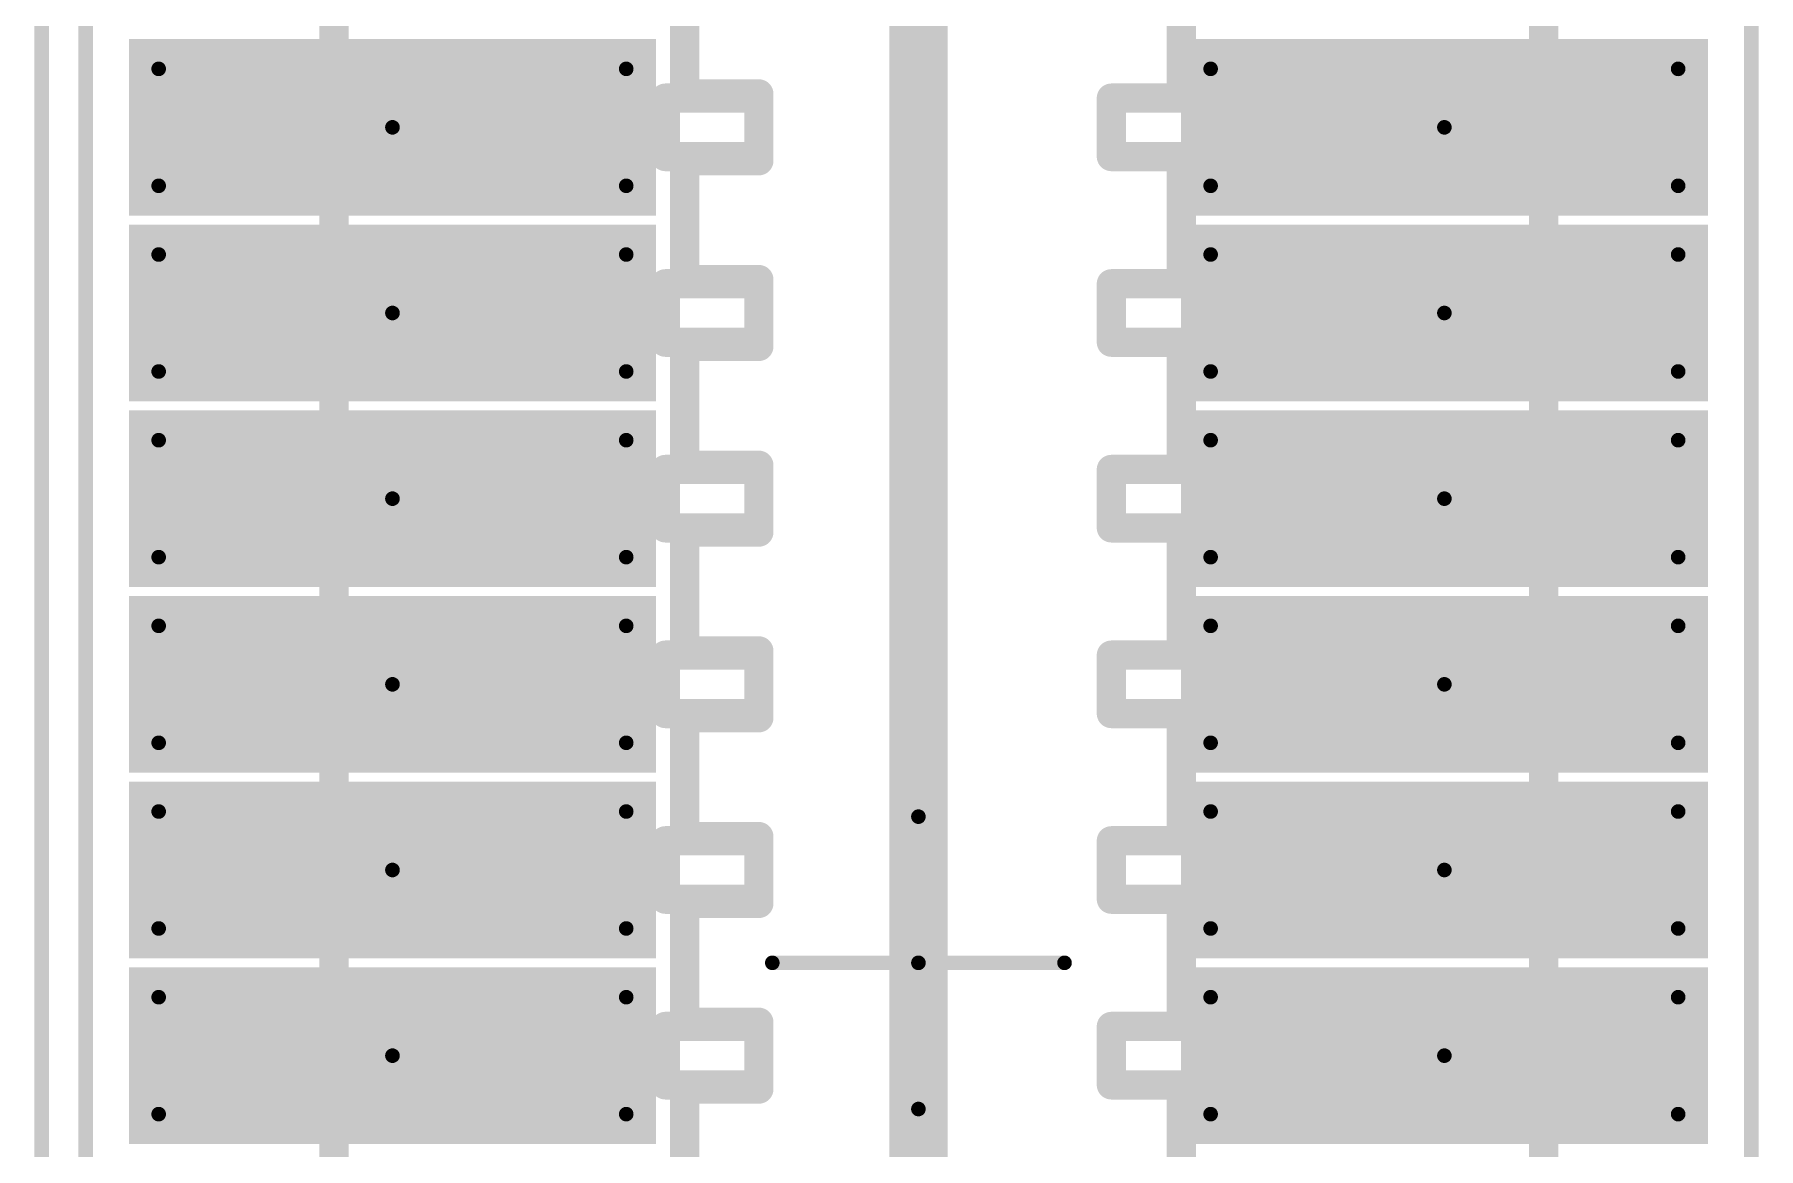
# Model space of a CAD drawing. Header units: millimetres. Extents: x 30 to 73, y 30 to 110.
# Drawn here: x 29.97 to 35.87, y 94.37 to 98.18 of the extents above; entities that cross this region are included whole.
import ezdxf

# ---------------------------------------------------------------- set-up
doc = ezdxf.new("R2010")
doc.units = ezdxf.units.MM
for name, color, linetype in [('Mechanical1', 6, 'Continuous'), ('Mechanical14', 56, 'Continuous'), ('Mechanical15', 56, 'Continuous'), ('Mechanical8', 56, 'Continuous'), ('TopLayer', 1, 'Continuous'), ('TopOverlay', 2, 'Continuous'), ('TopPaste', 8, 'Continuous'), ('TopSolder', 216, 'Continuous')]:
    doc.layers.add(name, color=color, linetype=linetype)

# ---------------------------------------------------------------- blocks, each defined once
blk = doc.blocks.new('SAMTEC_LSS_120_03_L_DV_A_1')
at = {"layer": 'Mechanical14', "const_width": 0.1}
for points in [[(-2.7575, 2.3), (-2.9575, 2.3)], [(-2.9575, 2.14), (-2.9575, 2.3)], [(-2.7575, 2.14), (-2.7575, 2.3)], [(-2.1225, 2.3), (-2.3225, 2.3)], [(-2.3225, 2.14), (-2.3225, 2.3)], [(-2.1225, 2.14), (-2.1225, 2.3)], [(-1.4875, 2.3), (-1.6875, 2.3)], [(-1.6875, 2.14), (-1.6875, 2.3)], [(-1.4875, 2.14), (-1.4875, 2.3)], [(-0.8525, 2.3), (-1.0525, 2.3)], [(-1.0525, 2.14), (-1.0525, 2.3)], [(-0.8525, 2.14), (-0.8525, 2.3)], [(-0.2175, 2.3), (-0.4175, 2.3)], [(-0.4175, 2.14), (-0.4175, 2.3)], [(-0.2175, 2.14), (-0.2175, 2.3)], [(0.4175, 2.3), (0.2175, 2.3)], [(0.2175, 2.14), (0.2175, 2.3)], [(0.4175, 2.14), (0.4175, 2.3)], [(8.725, 2.14), (-8.725, 2.14)], [(-2.7432, 1.5604), (-2.9718, 1.5604)], [(-2.9718, 0.9), (-2.9718, 1.5604)], [(-2.7432, 0.9), (-2.7432, 1.5604)], [(-2.1082, 1.5604), (-2.3368, 1.5604)], [(-2.3368, 0.9), (-2.3368, 1.5604)], [(-2.1082, 0.9), (-2.1082, 1.5604)], [(-1.4732, 1.5604), (-1.7018, 1.5604)], [(-1.7018, 0.9), (-1.7018, 1.5604)], [(-1.4732, 0.9), (-1.4732, 1.5604)], [(-0.8382, 1.5604), (-1.0668, 1.5604)], [(-1.0668, 0.9), (-1.0668, 1.5604)], [(-0.8382, 0.9), (-0.8382, 1.5604)], [(-0.2032, 1.5604), (-0.4318, 1.5604)], [(-0.4318, 0.9), (-0.4318, 1.5604)], [(-0.2032, 0.9), (-0.2032, 1.5604)], [(0.4318, 1.5604), (0.2032, 1.5604)], [(0.2032, 0.9), (0.2032, 1.5604)], [(0.4318, 0.9), (0.4318, 1.5604)], [(-2.9575, 0.6603), (-2.9575, 1.21)], [(-2.7575, 1.21), (-2.9575, 1.21)], [(-2.7575, 0.6603), (-2.7575, 1.21)], [(-2.3225, 0.6603), (-2.3225, 1.21)], [(-2.1225, 1.21), (-2.3225, 1.21)], [(-2.1225, 0.6603), (-2.1225, 1.21)], [(-1.6875, 0.6603), (-1.6875, 1.21)], [(-1.4875, 1.21), (-1.6875, 1.21)], [(-1.4875, 0.6603), (-1.4875, 1.21)], [(-1.0525, 0.6603), (-1.0525, 1.21)], [(-0.8525, 1.21), (-1.0525, 1.21)], [(-0.8525, 0.6603), (-0.8525, 1.21)], [(-0.4175, 0.6603), (-0.4175, 1.21)], [(-0.2175, 1.21), (-0.4175, 1.21)], [(-0.2175, 0.6603), (-0.2175, 1.21)], [(0.2175, 0.6603), (0.2175, 1.21)], [(0.4175, 1.21), (0.2175, 1.21)], [(0.4175, 0.6603), (0.4175, 1.21)], [(-2.9718, 0.9), (-3.3782, 0.9)], [(-2.3368, 0.9), (-2.7432, 0.9)], [(-1.7018, 0.9), (-2.1082, 0.9)], [(-1.0668, 0.9), (-1.4732, 0.9)], [(-0.4318, 0.9), (-0.8382, 0.9)], [(0.2032, 0.9), (-0.2032, 0.9)], [(0.8382, 0.9), (0.4318, 0.9)], [(-2.7575, 0.6603), (-2.9575, 0.6603)], [(-2.1225, 0.6603), (-2.3225, 0.6603)], [(-1.4875, 0.6603), (-1.6875, 0.6603)], [(-0.8525, 0.6603), (-1.0525, 0.6603)], [(-0.2175, 0.6603), (-0.4175, 0.6603)], [(0.4175, 0.6603), (0.2175, 0.6603)], [(8.125, 0), (-8.125, 0)], [(-2.7432, -0.546), (-2.9718, -0.546)], [(-2.9718, -0.8), (-2.9718, -0.546)], [(-2.9575, -0.866), (-2.9575, -0.546)], [(-2.7575, -0.866), (-2.7575, -0.546)], [(-2.7432, -0.8), (-2.7432, -0.546)], [(-2.1082, -0.546), (-2.3368, -0.546)], [(-2.3368, -0.8), (-2.3368, -0.546)], [(-2.3225, -0.866), (-2.3225, -0.546)], [(-2.1225, -0.866), (-2.1225, -0.546)], [(-2.1082, -0.8), (-2.1082, -0.546)], [(-1.4732, -0.546), (-1.7018, -0.546)], [(-1.7018, -0.8), (-1.7018, -0.546)], [(-1.6875, -0.866), (-1.6875, -0.546)], [(-1.4875, -0.866), (-1.4875, -0.546)], [(-1.4732, -0.8), (-1.4732, -0.546)], [(-0.8382, -0.546), (-1.0668, -0.546)], [(-1.0668, -0.8), (-1.0668, -0.546)], [(-1.0525, -0.866), (-1.0525, -0.546)], [(-0.8525, -0.866), (-0.8525, -0.546)], [(-0.8382, -0.8), (-0.8382, -0.546)], [(-0.2032, -0.546), (-0.4318, -0.546)], [(-0.4318, -0.8), (-0.4318, -0.546)], [(-0.4175, -0.866), (-0.4175, -0.546)], [(-0.2175, -0.866), (-0.2175, -0.546)], [(-0.2032, -0.8), (-0.2032, -0.546)], [(0.4318, -0.546), (0.2032, -0.546)], [(0.2032, -0.8), (0.2032, -0.546)], [(0.2175, -0.866), (0.2175, -0.546)], [(0.4175, -0.866), (0.4175, -0.546)], [(0.4318, -0.8), (0.4318, -0.546)], [(-2.9718, -0.8), (-3.3782, -0.8)], [(-2.3368, -0.8), (-2.7432, -0.8)], [(-1.7018, -0.8), (-2.1082, -0.8)], [(-1.0668, -0.8), (-1.4732, -0.8)], [(-0.4318, -0.8), (-0.8382, -0.8)], [(0.2032, -0.8), (-0.2032, -0.8)], [(0.8382, -0.8), (0.4318, -0.8)], [(-2.9575, -0.866), (-2.7575, -0.866)], [(-2.3225, -0.866), (-2.1225, -0.866)], [(-1.6875, -0.866), (-1.4875, -0.866)], [(-1.0525, -0.866), (-0.8525, -0.866)], [(-0.4175, -0.866), (-0.2175, -0.866)], [(0.2175, -0.866), (0.4175, -0.866)], [(7.525, -2), (-7.525, -2)], [(-2.9575, -2.3), (-2.9575, -2)], [(-2.7575, -2.3), (-2.7575, -2)], [(-2.3225, -2.3), (-2.3225, -2)], [(-2.1225, -2.3), (-2.1225, -2)], [(-1.6875, -2.3), (-1.6875, -2)], [(-1.4875, -2.3), (-1.4875, -2)], [(-1.0525, -2.3), (-1.0525, -2)], [(-0.8525, -2.3), (-0.8525, -2)], [(-0.4175, -2.3), (-0.4175, -2)], [(-0.2175, -2.3), (-0.2175, -2)], [(0.2175, -2.3), (0.2175, -2)], [(0.4175, -2.3), (0.4175, -2)], [(-2.7575, -2.3), (-2.9575, -2.3)], [(-2.1225, -2.3), (-2.3225, -2.3)], [(-1.4875, -2.3), (-1.6875, -2.3)], [(-0.8525, -2.3), (-1.0525, -2.3)], [(-0.2175, -2.3), (-0.4175, -2.3)], [(0.4175, -2.3), (0.2175, -2.3)]]:
    blk.add_lwpolyline(points, dxfattribs=at)
at = {"layer": 'Mechanical14', "const_width": 0.05}
for points in [[(-2.9825, 2.3, 1), (-2.9325, 2.3, 1)], [(-2.9825, 2.3, 1), (-2.9325, 2.3, 1)], [(-2.7825, 2.3, 1), (-2.7325, 2.3, 1)], [(-2.7825, 2.3, 1), (-2.7325, 2.3, 1)], [(-2.3475, 2.3, 1), (-2.2975, 2.3, 1)], [(-2.3475, 2.3, 1), (-2.2975, 2.3, 1)], [(-2.1475, 2.3, 1), (-2.0975, 2.3, 1)], [(-2.1475, 2.3, 1), (-2.0975, 2.3, 1)], [(-1.7125, 2.3, 1), (-1.6625, 2.3, 1)], [(-1.7125, 2.3, 1), (-1.6625, 2.3, 1)], [(-1.5125, 2.3, 1), (-1.4625, 2.3, 1)], [(-1.5125, 2.3, 1), (-1.4625, 2.3, 1)], [(-1.0775, 2.3, 1), (-1.0275, 2.3, 1)], [(-1.0775, 2.3, 1), (-1.0275, 2.3, 1)], [(-0.8775, 2.3, 1), (-0.8275, 2.3, 1)], [(-0.8775, 2.3, 1), (-0.8275, 2.3, 1)], [(-0.4425, 2.3, 1), (-0.3925, 2.3, 1)], [(-0.4425, 2.3, 1), (-0.3925, 2.3, 1)], [(-0.2425, 2.3, 1), (-0.1925, 2.3, 1)], [(-0.2425, 2.3, 1), (-0.1925, 2.3, 1)], [(0.1925, 2.3, 1), (0.2425, 2.3, 1)], [(0.1925, 2.3, 1), (0.2425, 2.3, 1)], [(0.3925, 2.3, 1), (0.4425, 2.3, 1)], [(0.3925, 2.3, 1), (0.4425, 2.3, 1)], [(-2.9825, 2.14, 1), (-2.9325, 2.14, 1)], [(-2.7825, 2.14, 1), (-2.7325, 2.14, 1)], [(-2.3475, 2.14, 1), (-2.2975, 2.14, 1)], [(-2.1475, 2.14, 1), (-2.0975, 2.14, 1)], [(-1.7125, 2.14, 1), (-1.6625, 2.14, 1)], [(-1.5125, 2.14, 1), (-1.4625, 2.14, 1)], [(-1.0775, 2.14, 1), (-1.0275, 2.14, 1)], [(-0.8775, 2.14, 1), (-0.8275, 2.14, 1)], [(-0.4425, 2.14, 1), (-0.3925, 2.14, 1)], [(-0.2425, 2.14, 1), (-0.1925, 2.14, 1)], [(0.1925, 2.14, 1), (0.2425, 2.14, 1)], [(0.3925, 2.14, 1), (0.4425, 2.14, 1)], [(-2.9968, 1.5604, 1), (-2.9468, 1.5604, 1)], [(-2.9968, 1.5604, 1), (-2.9468, 1.5604, 1)], [(-2.7682, 1.5604, 1), (-2.7182, 1.5604, 1)], [(-2.7682, 1.5604, 1), (-2.7182, 1.5604, 1)], [(-2.3618, 1.5604, 1), (-2.3118, 1.5604, 1)], [(-2.3618, 1.5604, 1), (-2.3118, 1.5604, 1)], [(-2.1332, 1.5604, 1), (-2.0832, 1.5604, 1)], [(-2.1332, 1.5604, 1), (-2.0832, 1.5604, 1)], [(-1.7268, 1.5604, 1), (-1.6768, 1.5604, 1)], [(-1.7268, 1.5604, 1), (-1.6768, 1.5604, 1)], [(-1.4982, 1.5604, 1), (-1.4482, 1.5604, 1)], [(-1.4982, 1.5604, 1), (-1.4482, 1.5604, 1)], [(-1.0918, 1.5604, 1), (-1.0418, 1.5604, 1)], [(-1.0918, 1.5604, 1), (-1.0418, 1.5604, 1)], [(-0.8632, 1.5604, 1), (-0.8132, 1.5604, 1)], [(-0.8632, 1.5604, 1), (-0.8132, 1.5604, 1)], [(-0.4568, 1.5604, 1), (-0.4068, 1.5604, 1)], [(-0.4568, 1.5604, 1), (-0.4068, 1.5604, 1)], [(-0.2282, 1.5604, 1), (-0.1782, 1.5604, 1)], [(-0.2282, 1.5604, 1), (-0.1782, 1.5604, 1)], [(0.1782, 1.5604, 1), (0.2282, 1.5604, 1)], [(0.1782, 1.5604, 1), (0.2282, 1.5604, 1)], [(0.4068, 1.5604, 1), (0.4568, 1.5604, 1)], [(0.4068, 1.5604, 1), (0.4568, 1.5604, 1)], [(-2.9825, 1.21, 1), (-2.9325, 1.21, 1)], [(-2.9825, 1.21, 1), (-2.9325, 1.21, 1)], [(-2.7825, 1.21, 1), (-2.7325, 1.21, 1)], [(-2.7825, 1.21, 1), (-2.7325, 1.21, 1)], [(-2.3475, 1.21, 1), (-2.2975, 1.21, 1)], [(-2.3475, 1.21, 1), (-2.2975, 1.21, 1)], [(-2.1475, 1.21, 1), (-2.0975, 1.21, 1)], [(-2.1475, 1.21, 1), (-2.0975, 1.21, 1)], [(-1.7125, 1.21, 1), (-1.6625, 1.21, 1)], [(-1.7125, 1.21, 1), (-1.6625, 1.21, 1)], [(-1.5125, 1.21, 1), (-1.4625, 1.21, 1)], [(-1.5125, 1.21, 1), (-1.4625, 1.21, 1)], [(-1.0775, 1.21, 1), (-1.0275, 1.21, 1)], [(-1.0775, 1.21, 1), (-1.0275, 1.21, 1)], [(-0.8775, 1.21, 1), (-0.8275, 1.21, 1)], [(-0.8775, 1.21, 1), (-0.8275, 1.21, 1)], [(-0.4425, 1.21, 1), (-0.3925, 1.21, 1)], [(-0.4425, 1.21, 1), (-0.3925, 1.21, 1)], [(-0.2425, 1.21, 1), (-0.1925, 1.21, 1)], [(-0.2425, 1.21, 1), (-0.1925, 1.21, 1)], [(0.1925, 1.21, 1), (0.2425, 1.21, 1)], [(0.1925, 1.21, 1), (0.2425, 1.21, 1)], [(0.3925, 1.21, 1), (0.4425, 1.21, 1)], [(0.3925, 1.21, 1), (0.4425, 1.21, 1)], [(-2.9968, 0.9, 1), (-2.9468, 0.9, 1)], [(-2.9968, 0.9, 1), (-2.9468, 0.9, 1)], [(-2.7682, 0.9, 1), (-2.7182, 0.9, 1)], [(-2.7682, 0.9, 1), (-2.7182, 0.9, 1)], [(-2.3618, 0.9, 1), (-2.3118, 0.9, 1)], [(-2.3618, 0.9, 1), (-2.3118, 0.9, 1)], [(-2.1332, 0.9, 1), (-2.0832, 0.9, 1)], [(-2.1332, 0.9, 1), (-2.0832, 0.9, 1)], [(-1.7268, 0.9, 1), (-1.6768, 0.9, 1)], [(-1.7268, 0.9, 1), (-1.6768, 0.9, 1)], [(-1.4982, 0.9, 1), (-1.4482, 0.9, 1)], [(-1.4982, 0.9, 1), (-1.4482, 0.9, 1)], [(-1.0918, 0.9, 1), (-1.0418, 0.9, 1)], [(-1.0918, 0.9, 1), (-1.0418, 0.9, 1)], [(-0.8632, 0.9, 1), (-0.8132, 0.9, 1)], [(-0.8632, 0.9, 1), (-0.8132, 0.9, 1)], [(-0.4568, 0.9, 1), (-0.4068, 0.9, 1)], [(-0.4568, 0.9, 1), (-0.4068, 0.9, 1)], [(-0.2282, 0.9, 1), (-0.1782, 0.9, 1)], [(-0.2282, 0.9, 1), (-0.1782, 0.9, 1)], [(0.1782, 0.9, 1), (0.2282, 0.9, 1)], [(0.1782, 0.9, 1), (0.2282, 0.9, 1)], [(0.4068, 0.9, 1), (0.4568, 0.9, 1)], [(0.4068, 0.9, 1), (0.4568, 0.9, 1)], [(-2.9825, 0.6603, 1), (-2.9325, 0.6603, 1)], [(-2.9825, 0.6603, 1), (-2.9325, 0.6603, 1)], [(-2.7825, 0.6603, 1), (-2.7325, 0.6603, 1)], [(-2.7825, 0.6603, 1), (-2.7325, 0.6603, 1)], [(-2.3475, 0.6603, 1), (-2.2975, 0.6603, 1)], [(-2.3475, 0.6603, 1), (-2.2975, 0.6603, 1)], [(-2.1475, 0.6603, 1), (-2.0975, 0.6603, 1)], [(-2.1475, 0.6603, 1), (-2.0975, 0.6603, 1)], [(-1.7125, 0.6603, 1), (-1.6625, 0.6603, 1)], [(-1.7125, 0.6603, 1), (-1.6625, 0.6603, 1)], [(-1.5125, 0.6603, 1), (-1.4625, 0.6603, 1)], [(-1.5125, 0.6603, 1), (-1.4625, 0.6603, 1)], [(-1.0775, 0.6603, 1), (-1.0275, 0.6603, 1)], [(-1.0775, 0.6603, 1), (-1.0275, 0.6603, 1)], [(-0.8775, 0.6603, 1), (-0.8275, 0.6603, 1)], [(-0.8775, 0.6603, 1), (-0.8275, 0.6603, 1)], [(-0.4425, 0.6603, 1), (-0.3925, 0.6603, 1)], [(-0.4425, 0.6603, 1), (-0.3925, 0.6603, 1)], [(-0.2425, 0.6603, 1), (-0.1925, 0.6603, 1)], [(-0.2425, 0.6603, 1), (-0.1925, 0.6603, 1)], [(0.1925, 0.6603, 1), (0.2425, 0.6603, 1)], [(0.1925, 0.6603, 1), (0.2425, 0.6603, 1)], [(0.3925, 0.6603, 1), (0.4425, 0.6603, 1)], [(0.3925, 0.6603, 1), (0.4425, 0.6603, 1)], [(-2.9968, -0.546, 1), (-2.9468, -0.546, 1)], [(-2.9968, -0.546, 1), (-2.9468, -0.546, 1)], [(-2.9825, -0.546, 1), (-2.9325, -0.546, 1)], [(-2.7825, -0.546, 1), (-2.7325, -0.546, 1)], [(-2.7682, -0.546, 1), (-2.7182, -0.546, 1)], [(-2.7682, -0.546, 1), (-2.7182, -0.546, 1)], [(-2.3618, -0.546, 1), (-2.3118, -0.546, 1)], [(-2.3618, -0.546, 1), (-2.3118, -0.546, 1)], [(-2.3475, -0.546, 1), (-2.2975, -0.546, 1)], [(-2.1475, -0.546, 1), (-2.0975, -0.546, 1)], [(-2.1332, -0.546, 1), (-2.0832, -0.546, 1)], [(-2.1332, -0.546, 1), (-2.0832, -0.546, 1)], [(-1.7268, -0.546, 1), (-1.6768, -0.546, 1)], [(-1.7268, -0.546, 1), (-1.6768, -0.546, 1)], [(-1.7125, -0.546, 1), (-1.6625, -0.546, 1)], [(-1.5125, -0.546, 1), (-1.4625, -0.546, 1)], [(-1.4982, -0.546, 1), (-1.4482, -0.546, 1)], [(-1.4982, -0.546, 1), (-1.4482, -0.546, 1)], [(-1.0918, -0.546, 1), (-1.0418, -0.546, 1)], [(-1.0918, -0.546, 1), (-1.0418, -0.546, 1)], [(-1.0775, -0.546, 1), (-1.0275, -0.546, 1)], [(-0.8775, -0.546, 1), (-0.8275, -0.546, 1)], [(-0.8632, -0.546, 1), (-0.8132, -0.546, 1)], [(-0.8632, -0.546, 1), (-0.8132, -0.546, 1)], [(-0.4568, -0.546, 1), (-0.4068, -0.546, 1)], [(-0.4568, -0.546, 1), (-0.4068, -0.546, 1)], [(-0.4425, -0.546, 1), (-0.3925, -0.546, 1)], [(-0.2425, -0.546, 1), (-0.1925, -0.546, 1)], [(-0.2282, -0.546, 1), (-0.1782, -0.546, 1)], [(-0.2282, -0.546, 1), (-0.1782, -0.546, 1)], [(0.1782, -0.546, 1), (0.2282, -0.546, 1)], [(0.1782, -0.546, 1), (0.2282, -0.546, 1)], [(0.1925, -0.546, 1), (0.2425, -0.546, 1)], [(0.3925, -0.546, 1), (0.4425, -0.546, 1)], [(0.4068, -0.546, 1), (0.4568, -0.546, 1)], [(0.4068, -0.546, 1), (0.4568, -0.546, 1)], [(-2.9968, -0.8, 1), (-2.9468, -0.8, 1)], [(-2.9968, -0.8, 1), (-2.9468, -0.8, 1)], [(-2.7682, -0.8, 1), (-2.7182, -0.8, 1)], [(-2.7682, -0.8, 1), (-2.7182, -0.8, 1)], [(-2.3618, -0.8, 1), (-2.3118, -0.8, 1)], [(-2.3618, -0.8, 1), (-2.3118, -0.8, 1)], [(-2.1332, -0.8, 1), (-2.0832, -0.8, 1)], [(-2.1332, -0.8, 1), (-2.0832, -0.8, 1)], [(-1.7268, -0.8, 1), (-1.6768, -0.8, 1)], [(-1.7268, -0.8, 1), (-1.6768, -0.8, 1)], [(-1.4982, -0.8, 1), (-1.4482, -0.8, 1)], [(-1.4982, -0.8, 1), (-1.4482, -0.8, 1)], [(-1.0918, -0.8, 1), (-1.0418, -0.8, 1)], [(-1.0918, -0.8, 1), (-1.0418, -0.8, 1)], [(-0.8632, -0.8, 1), (-0.8132, -0.8, 1)], [(-0.8632, -0.8, 1), (-0.8132, -0.8, 1)], [(-0.4568, -0.8, 1), (-0.4068, -0.8, 1)], [(-0.4568, -0.8, 1), (-0.4068, -0.8, 1)], [(-0.2282, -0.8, 1), (-0.1782, -0.8, 1)], [(-0.2282, -0.8, 1), (-0.1782, -0.8, 1)], [(0.1782, -0.8, 1), (0.2282, -0.8, 1)], [(0.1782, -0.8, 1), (0.2282, -0.8, 1)], [(0.4068, -0.8, 1), (0.4568, -0.8, 1)], [(0.4068, -0.8, 1), (0.4568, -0.8, 1)], [(-2.9825, -0.866, 1), (-2.9325, -0.866, 1)], [(-2.9825, -0.866, 1), (-2.9325, -0.866, 1)], [(-2.7825, -0.866, 1), (-2.7325, -0.866, 1)], [(-2.7825, -0.866, 1), (-2.7325, -0.866, 1)], [(-2.3475, -0.866, 1), (-2.2975, -0.866, 1)], [(-2.3475, -0.866, 1), (-2.2975, -0.866, 1)], [(-2.1475, -0.866, 1), (-2.0975, -0.866, 1)], [(-2.1475, -0.866, 1), (-2.0975, -0.866, 1)], [(-1.7125, -0.866, 1), (-1.6625, -0.866, 1)], [(-1.7125, -0.866, 1), (-1.6625, -0.866, 1)], [(-1.5125, -0.866, 1), (-1.4625, -0.866, 1)], [(-1.5125, -0.866, 1), (-1.4625, -0.866, 1)], [(-1.0775, -0.866, 1), (-1.0275, -0.866, 1)], [(-1.0775, -0.866, 1), (-1.0275, -0.866, 1)], [(-0.8775, -0.866, 1), (-0.8275, -0.866, 1)], [(-0.8775, -0.866, 1), (-0.8275, -0.866, 1)], [(-0.4425, -0.866, 1), (-0.3925, -0.866, 1)], [(-0.4425, -0.866, 1), (-0.3925, -0.866, 1)], [(-0.2425, -0.866, 1), (-0.1925, -0.866, 1)], [(-0.2425, -0.866, 1), (-0.1925, -0.866, 1)], [(0.1925, -0.866, 1), (0.2425, -0.866, 1)], [(0.1925, -0.866, 1), (0.2425, -0.866, 1)], [(0.3925, -0.866, 1), (0.4425, -0.866, 1)], [(0.3925, -0.866, 1), (0.4425, -0.866, 1)], [(-2.9825, -2, 1), (-2.9325, -2, 1)], [(-2.7825, -2, 1), (-2.7325, -2, 1)], [(-2.3475, -2, 1), (-2.2975, -2, 1)], [(-2.1475, -2, 1), (-2.0975, -2, 1)], [(-1.7125, -2, 1), (-1.6625, -2, 1)], [(-1.5125, -2, 1), (-1.4625, -2, 1)], [(-1.0775, -2, 1), (-1.0275, -2, 1)], [(-0.8775, -2, 1), (-0.8275, -2, 1)], [(-0.4425, -2, 1), (-0.3925, -2, 1)], [(-0.2425, -2, 1), (-0.1925, -2, 1)], [(0.1925, -2, 1), (0.2425, -2, 1)], [(0.3925, -2, 1), (0.4425, -2, 1)], [(-2.9825, -2.3, 1), (-2.9325, -2.3, 1)], [(-2.9825, -2.3, 1), (-2.9325, -2.3, 1)], [(-2.7825, -2.3, 1), (-2.7325, -2.3, 1)], [(-2.7825, -2.3, 1), (-2.7325, -2.3, 1)], [(-2.3475, -2.3, 1), (-2.2975, -2.3, 1)], [(-2.3475, -2.3, 1), (-2.2975, -2.3, 1)], [(-2.1475, -2.3, 1), (-2.0975, -2.3, 1)], [(-2.1475, -2.3, 1), (-2.0975, -2.3, 1)], [(-1.7125, -2.3, 1), (-1.6625, -2.3, 1)], [(-1.7125, -2.3, 1), (-1.6625, -2.3, 1)], [(-1.5125, -2.3, 1), (-1.4625, -2.3, 1)], [(-1.5125, -2.3, 1), (-1.4625, -2.3, 1)], [(-1.0775, -2.3, 1), (-1.0275, -2.3, 1)], [(-1.0775, -2.3, 1), (-1.0275, -2.3, 1)], [(-0.8775, -2.3, 1), (-0.8275, -2.3, 1)], [(-0.8775, -2.3, 1), (-0.8275, -2.3, 1)], [(-0.4425, -2.3, 1), (-0.3925, -2.3, 1)], [(-0.4425, -2.3, 1), (-0.3925, -2.3, 1)], [(-0.2425, -2.3, 1), (-0.1925, -2.3, 1)], [(-0.2425, -2.3, 1), (-0.1925, -2.3, 1)], [(0.1925, -2.3, 1), (0.2425, -2.3, 1)], [(0.1925, -2.3, 1), (0.2425, -2.3, 1)], [(0.3925, -2.3, 1), (0.4425, -2.3, 1)], [(0.3925, -2.3, 1), (0.4425, -2.3, 1)]]:
    blk.add_lwpolyline(points, format="xyb", close=True, dxfattribs=at)
at = {"layer": 'Mechanical15', "const_width": 0.05}
for points in [[(8.975, 2.85), (-8.975, 2.85)], [(8.975, -2.85), (-8.975, -2.85)]]:
    blk.add_lwpolyline(points, dxfattribs=at)
at = {"layer": 'Mechanical8', "const_width": 0.05}
for points in [[(-3.0575, 1), (-3.0575, 2.6)], [(-2.6575, 2.6), (-3.0575, 2.6)], [(-2.6575, 1), (-2.6575, 2.6)], [(-2.4225, 1), (-2.4225, 2.6)], [(-2.0225, 2.6), (-2.4225, 2.6)], [(-2.0225, 1), (-2.0225, 2.6)], [(-1.7875, 1), (-1.7875, 2.6)], [(-1.3875, 2.6), (-1.7875, 2.6)], [(-1.3875, 1), (-1.3875, 2.6)], [(-1.1525, 1), (-1.1525, 2.6)], [(-0.7525, 2.6), (-1.1525, 2.6)], [(-0.7525, 1), (-0.7525, 2.6)], [(-0.5175, 1), (-0.5175, 2.6)], [(-0.1175, 2.6), (-0.5175, 2.6)], [(-0.1175, 1), (-0.1175, 2.6)], [(0.1175, 1), (0.1175, 2.6)], [(0.5175, 2.6), (0.1175, 2.6)], [(0.5175, 1), (0.5175, 2.6)], [(-3.0575, 1), (-2.8575, 1.8)], [(-2.6575, 1), (-2.8575, 1.8)], [(-2.4225, 1), (-2.2225, 1.8)], [(-2.0225, 1), (-2.2225, 1.8)], [(-1.7875, 1), (-1.5875, 1.8)], [(-1.3875, 1), (-1.5875, 1.8)], [(-1.1525, 1), (-0.9525, 1.8)], [(-0.7525, 1), (-0.9525, 1.8)], [(-0.5175, 1), (-0.3175, 1.8)], [(-0.1175, 1), (-0.3175, 1.8)], [(0.1175, 1), (0.3175, 1.8)], [(0.5175, 1), (0.3175, 1.8)], [(-2.6575, 1), (-3.0575, 1)], [(-2.0225, 1), (-2.4225, 1)], [(-1.3875, 1), (-1.7875, 1)], [(-0.7525, 1), (-1.1525, 1)], [(-0.1175, 1), (-0.5175, 1)], [(0.5175, 1), (0.1175, 1)], [(0, 0), (0, 0.5)], [(0, 0), (-0.5, 0)], [(0.5, 0), (0, 0)], [(0, -0.5), (0, 0)], [(-3.0575, -2.6), (-3.0575, -1)], [(-2.6575, -1), (-3.0575, -1)], [(-2.6575, -2.6), (-2.6575, -1)], [(-2.4225, -2.6), (-2.4225, -1)], [(-2.0225, -1), (-2.4225, -1)], [(-2.0225, -2.6), (-2.0225, -1)], [(-1.7875, -2.6), (-1.7875, -1)], [(-1.3875, -1), (-1.7875, -1)], [(-1.3875, -2.6), (-1.3875, -1)], [(-1.1525, -2.6), (-1.1525, -1)], [(-0.7525, -1), (-1.1525, -1)], [(-0.7525, -2.6), (-0.7525, -1)], [(-0.5175, -2.6), (-0.5175, -1)], [(-0.1175, -1), (-0.5175, -1)], [(-0.1175, -2.6), (-0.1175, -1)], [(0.1175, -2.6), (0.1175, -1)], [(0.5175, -1), (0.1175, -1)], [(0.5175, -2.6), (0.5175, -1)], [(-3.0575, -2.6), (-2.8575, -1.8)], [(-2.6575, -2.6), (-2.8575, -1.8)], [(-2.4225, -2.6), (-2.2225, -1.8)], [(-2.0225, -2.6), (-2.2225, -1.8)], [(-1.7875, -2.6), (-1.5875, -1.8)], [(-1.3875, -2.6), (-1.5875, -1.8)], [(-1.1525, -2.6), (-0.9525, -1.8)], [(-0.7525, -2.6), (-0.9525, -1.8)], [(-0.5175, -2.6), (-0.3175, -1.8)], [(-0.1175, -2.6), (-0.3175, -1.8)], [(0.1175, -2.6), (0.3175, -1.8)], [(0.5175, -2.6), (0.3175, -1.8)], [(-2.6575, -2.6), (-3.0575, -2.6)], [(-2.0225, -2.6), (-2.4225, -2.6)], [(-1.3875, -2.6), (-1.7875, -2.6)], [(-0.7525, -2.6), (-1.1525, -2.6)], [(-0.1175, -2.6), (-0.5175, -2.6)], [(0.5175, -2.6), (0.1175, -2.6)]]:
    blk.add_lwpolyline(points, dxfattribs=at)
at = {"layer": 'Mechanical8', "const_width": 0.025}
for points in [[(-3.07, 2.6, 1), (-3.045, 2.6, 1)], [(-3.07, 2.6, 1), (-3.045, 2.6, 1)], [(-2.67, 2.6, 1), (-2.645, 2.6, 1)], [(-2.67, 2.6, 1), (-2.645, 2.6, 1)], [(-2.435, 2.6, 1), (-2.41, 2.6, 1)], [(-2.435, 2.6, 1), (-2.41, 2.6, 1)], [(-2.035, 2.6, 1), (-2.01, 2.6, 1)], [(-2.035, 2.6, 1), (-2.01, 2.6, 1)], [(-1.8, 2.6, 1), (-1.775, 2.6, 1)], [(-1.8, 2.6, 1), (-1.775, 2.6, 1)], [(-1.4, 2.6, 1), (-1.375, 2.6, 1)], [(-1.4, 2.6, 1), (-1.375, 2.6, 1)], [(-1.165, 2.6, 1), (-1.14, 2.6, 1)], [(-1.165, 2.6, 1), (-1.14, 2.6, 1)], [(-0.765, 2.6, 1), (-0.74, 2.6, 1)], [(-0.765, 2.6, 1), (-0.74, 2.6, 1)], [(-0.53, 2.6, 1), (-0.505, 2.6, 1)], [(-0.53, 2.6, 1), (-0.505, 2.6, 1)], [(-0.13, 2.6, 1), (-0.105, 2.6, 1)], [(-0.13, 2.6, 1), (-0.105, 2.6, 1)], [(0.105, 2.6, 1), (0.13, 2.6, 1)], [(0.105, 2.6, 1), (0.13, 2.6, 1)], [(0.505, 2.6, 1), (0.53, 2.6, 1)], [(0.505, 2.6, 1), (0.53, 2.6, 1)], [(-2.87, 1.8, 1), (-2.845, 1.8, 1)], [(-2.87, 1.8, 1), (-2.845, 1.8, 1)], [(-2.235, 1.8, 1), (-2.21, 1.8, 1)], [(-2.235, 1.8, 1), (-2.21, 1.8, 1)], [(-1.6, 1.8, 1), (-1.575, 1.8, 1)], [(-1.6, 1.8, 1), (-1.575, 1.8, 1)], [(-0.965, 1.8, 1), (-0.94, 1.8, 1)], [(-0.965, 1.8, 1), (-0.94, 1.8, 1)], [(-0.33, 1.8, 1), (-0.305, 1.8, 1)], [(-0.33, 1.8, 1), (-0.305, 1.8, 1)], [(0.305, 1.8, 1), (0.33, 1.8, 1)], [(0.305, 1.8, 1), (0.33, 1.8, 1)], [(-3.07, 1, 1), (-3.045, 1, 1)], [(-3.07, 1, 1), (-3.045, 1, 1)], [(-3.07, 1, 1), (-3.045, 1, 1)], [(-2.67, 1, 1), (-2.645, 1, 1)], [(-2.67, 1, 1), (-2.645, 1, 1)], [(-2.67, 1, 1), (-2.645, 1, 1)], [(-2.435, 1, 1), (-2.41, 1, 1)], [(-2.435, 1, 1), (-2.41, 1, 1)], [(-2.435, 1, 1), (-2.41, 1, 1)], [(-2.035, 1, 1), (-2.01, 1, 1)], [(-2.035, 1, 1), (-2.01, 1, 1)], [(-2.035, 1, 1), (-2.01, 1, 1)], [(-1.8, 1, 1), (-1.775, 1, 1)], [(-1.8, 1, 1), (-1.775, 1, 1)], [(-1.8, 1, 1), (-1.775, 1, 1)], [(-1.4, 1, 1), (-1.375, 1, 1)], [(-1.4, 1, 1), (-1.375, 1, 1)], [(-1.4, 1, 1), (-1.375, 1, 1)], [(-1.165, 1, 1), (-1.14, 1, 1)], [(-1.165, 1, 1), (-1.14, 1, 1)], [(-1.165, 1, 1), (-1.14, 1, 1)], [(-0.765, 1, 1), (-0.74, 1, 1)], [(-0.765, 1, 1), (-0.74, 1, 1)], [(-0.765, 1, 1), (-0.74, 1, 1)], [(-0.53, 1, 1), (-0.505, 1, 1)], [(-0.53, 1, 1), (-0.505, 1, 1)], [(-0.53, 1, 1), (-0.505, 1, 1)], [(-0.13, 1, 1), (-0.105, 1, 1)], [(-0.13, 1, 1), (-0.105, 1, 1)], [(-0.13, 1, 1), (-0.105, 1, 1)], [(0.105, 1, 1), (0.13, 1, 1)], [(0.105, 1, 1), (0.13, 1, 1)], [(0.105, 1, 1), (0.13, 1, 1)], [(0.505, 1, 1), (0.53, 1, 1)], [(0.505, 1, 1), (0.53, 1, 1)], [(0.505, 1, 1), (0.53, 1, 1)], [(-0.0125, 0.5, 1), (0.0125, 0.5, 1)], [(-0.5125, 0, 1), (-0.4875, 0, 1)], [(-0.0125, 0, 1), (0.0125, 0, 1)], [(-0.0125, 0, 1), (0.0125, 0, 1)], [(-0.0125, 0, 1), (0.0125, 0, 1)], [(-0.0125, 0, 1), (0.0125, 0, 1)], [(0.4875, 0, 1), (0.5125, 0, 1)], [(-0.0125, -0.5, 1), (0.0125, -0.5, 1)], [(-3.07, -1, 1), (-3.045, -1, 1)], [(-3.07, -1, 1), (-3.045, -1, 1)], [(-2.67, -1, 1), (-2.645, -1, 1)], [(-2.67, -1, 1), (-2.645, -1, 1)], [(-2.435, -1, 1), (-2.41, -1, 1)], [(-2.435, -1, 1), (-2.41, -1, 1)], [(-2.035, -1, 1), (-2.01, -1, 1)], [(-2.035, -1, 1), (-2.01, -1, 1)], [(-1.8, -1, 1), (-1.775, -1, 1)], [(-1.8, -1, 1), (-1.775, -1, 1)], [(-1.4, -1, 1), (-1.375, -1, 1)], [(-1.4, -1, 1), (-1.375, -1, 1)], [(-1.165, -1, 1), (-1.14, -1, 1)], [(-1.165, -1, 1), (-1.14, -1, 1)], [(-0.765, -1, 1), (-0.74, -1, 1)], [(-0.765, -1, 1), (-0.74, -1, 1)], [(-0.53, -1, 1), (-0.505, -1, 1)], [(-0.53, -1, 1), (-0.505, -1, 1)], [(-0.13, -1, 1), (-0.105, -1, 1)], [(-0.13, -1, 1), (-0.105, -1, 1)], [(0.105, -1, 1), (0.13, -1, 1)], [(0.105, -1, 1), (0.13, -1, 1)], [(0.505, -1, 1), (0.53, -1, 1)], [(0.505, -1, 1), (0.53, -1, 1)], [(-2.87, -1.8, 1), (-2.845, -1.8, 1)], [(-2.87, -1.8, 1), (-2.845, -1.8, 1)], [(-2.235, -1.8, 1), (-2.21, -1.8, 1)], [(-2.235, -1.8, 1), (-2.21, -1.8, 1)], [(-1.6, -1.8, 1), (-1.575, -1.8, 1)], [(-1.6, -1.8, 1), (-1.575, -1.8, 1)], [(-0.965, -1.8, 1), (-0.94, -1.8, 1)], [(-0.965, -1.8, 1), (-0.94, -1.8, 1)], [(-0.33, -1.8, 1), (-0.305, -1.8, 1)], [(-0.33, -1.8, 1), (-0.305, -1.8, 1)], [(0.305, -1.8, 1), (0.33, -1.8, 1)], [(0.305, -1.8, 1), (0.33, -1.8, 1)], [(-3.07, -2.6, 1), (-3.045, -2.6, 1)], [(-3.07, -2.6, 1), (-3.045, -2.6, 1)], [(-3.07, -2.6, 1), (-3.045, -2.6, 1)], [(-2.67, -2.6, 1), (-2.645, -2.6, 1)], [(-2.67, -2.6, 1), (-2.645, -2.6, 1)], [(-2.67, -2.6, 1), (-2.645, -2.6, 1)], [(-2.435, -2.6, 1), (-2.41, -2.6, 1)], [(-2.435, -2.6, 1), (-2.41, -2.6, 1)], [(-2.435, -2.6, 1), (-2.41, -2.6, 1)], [(-2.035, -2.6, 1), (-2.01, -2.6, 1)], [(-2.035, -2.6, 1), (-2.01, -2.6, 1)], [(-2.035, -2.6, 1), (-2.01, -2.6, 1)], [(-1.8, -2.6, 1), (-1.775, -2.6, 1)], [(-1.8, -2.6, 1), (-1.775, -2.6, 1)], [(-1.8, -2.6, 1), (-1.775, -2.6, 1)], [(-1.4, -2.6, 1), (-1.375, -2.6, 1)], [(-1.4, -2.6, 1), (-1.375, -2.6, 1)], [(-1.4, -2.6, 1), (-1.375, -2.6, 1)], [(-1.165, -2.6, 1), (-1.14, -2.6, 1)], [(-1.165, -2.6, 1), (-1.14, -2.6, 1)], [(-1.165, -2.6, 1), (-1.14, -2.6, 1)], [(-0.765, -2.6, 1), (-0.74, -2.6, 1)], [(-0.765, -2.6, 1), (-0.74, -2.6, 1)], [(-0.765, -2.6, 1), (-0.74, -2.6, 1)], [(-0.53, -2.6, 1), (-0.505, -2.6, 1)], [(-0.53, -2.6, 1), (-0.505, -2.6, 1)], [(-0.53, -2.6, 1), (-0.505, -2.6, 1)], [(-0.13, -2.6, 1), (-0.105, -2.6, 1)], [(-0.13, -2.6, 1), (-0.105, -2.6, 1)], [(-0.13, -2.6, 1), (-0.105, -2.6, 1)], [(0.105, -2.6, 1), (0.13, -2.6, 1)], [(0.105, -2.6, 1), (0.13, -2.6, 1)], [(0.105, -2.6, 1), (0.13, -2.6, 1)], [(0.505, -2.6, 1), (0.53, -2.6, 1)], [(0.505, -2.6, 1), (0.53, -2.6, 1)], [(0.505, -2.6, 1), (0.53, -2.6, 1)]]:
    blk.add_lwpolyline(points, format="xyb", close=True, dxfattribs=at)
at = {"layer": 'TopLayer'}
for points in [[(-3.0575, 1), (-2.6575, 1), (-3.0575, 2.6), (-2.6575, 2.6)], [(-2.4225, 1), (-2.0225, 1), (-2.4225, 2.6), (-2.0225, 2.6)], [(-1.7875, 1), (-1.3875, 1), (-1.7875, 2.6), (-1.3875, 2.6)], [(-1.1525, 1), (-0.7525, 1), (-1.1525, 2.6), (-0.7525, 2.6)], [(-0.5175, 1), (-0.1175, 1), (-0.5175, 2.6), (-0.1175, 2.6)], [(0.1175, 1), (0.5175, 1), (0.1175, 2.6), (0.5175, 2.6)], [(-3.0575, -2.6), (-2.6575, -2.6), (-3.0575, -1), (-2.6575, -1)], [(-2.4225, -2.6), (-2.0225, -2.6), (-2.4225, -1), (-2.0225, -1)], [(-1.7875, -2.6), (-1.3875, -2.6), (-1.7875, -1), (-1.3875, -1)], [(-1.1525, -2.6), (-0.7525, -2.6), (-1.1525, -1), (-0.7525, -1)], [(-0.5175, -2.6), (-0.1175, -2.6), (-0.5175, -1), (-0.1175, -1)], [(0.1175, -2.6), (0.5175, -2.6), (0.1175, -1), (0.5175, -1)]]:
    blk.add_solid(points, dxfattribs=at)
at = {"layer": 'TopOverlay', "const_width": 0.2}
blk.add_lwpolyline([(8.125, 0), (-8.125, 0)], dxfattribs=at)
at = {"layer": 'TopPaste'}
for points in [[(-3.0575, 1), (-2.6575, 1), (-3.0575, 2.6), (-2.6575, 2.6)], [(-2.4225, 1), (-2.0225, 1), (-2.4225, 2.6), (-2.0225, 2.6)], [(-1.7875, 1), (-1.3875, 1), (-1.7875, 2.6), (-1.3875, 2.6)], [(-1.1525, 1), (-0.7525, 1), (-1.1525, 2.6), (-0.7525, 2.6)], [(-0.5175, 1), (-0.1175, 1), (-0.5175, 2.6), (-0.1175, 2.6)], [(0.1175, 1), (0.5175, 1), (0.1175, 2.6), (0.5175, 2.6)], [(-3.0575, -2.6), (-2.6575, -2.6), (-3.0575, -1), (-2.6575, -1)], [(-2.4225, -2.6), (-2.0225, -2.6), (-2.4225, -1), (-2.0225, -1)], [(-1.7875, -2.6), (-1.3875, -2.6), (-1.7875, -1), (-1.3875, -1)], [(-1.1525, -2.6), (-0.7525, -2.6), (-1.1525, -1), (-0.7525, -1)], [(-0.5175, -2.6), (-0.1175, -2.6), (-0.5175, -1), (-0.1175, -1)], [(0.1175, -2.6), (0.5175, -2.6), (0.1175, -1), (0.5175, -1)]]:
    blk.add_solid(points, dxfattribs=at)
at = {"layer": 'TopSolder'}
for points in [[(-3.1591, 0.8984), (-2.5559, 0.8984), (-3.1591, 2.7016), (-2.5559, 2.7016)], [(-2.5241, 0.8984), (-1.9209, 0.8984), (-2.5241, 2.7016), (-1.9209, 2.7016)], [(-1.8891, 0.8984), (-1.2859, 0.8984), (-1.8891, 2.7016), (-1.2859, 2.7016)], [(-1.2541, 0.8984), (-0.6509, 0.8984), (-1.2541, 2.7016), (-0.6509, 2.7016)], [(-0.6191, 0.8984), (-0.0159, 0.8984), (-0.6191, 2.7016), (-0.0159, 2.7016)], [(0.0159, 0.8984), (0.6191, 0.8984), (0.0159, 2.7016), (0.6191, 2.7016)], [(-3.1591, -2.7016), (-2.5559, -2.7016), (-3.1591, -0.8984), (-2.5559, -0.8984)], [(-2.5241, -2.7016), (-1.9209, -2.7016), (-2.5241, -0.8984), (-1.9209, -0.8984)], [(-1.8891, -2.7016), (-1.2859, -2.7016), (-1.8891, -0.8984), (-1.2859, -0.8984)], [(-1.2541, -2.7016), (-0.6509, -2.7016), (-1.2541, -0.8984), (-0.6509, -0.8984)], [(-0.6191, -2.7016), (-0.0159, -2.7016), (-0.6191, -0.8984), (-0.0159, -0.8984)], [(0.0159, -2.7016), (0.6191, -2.7016), (0.0159, -0.8984), (0.6191, -0.8984)]]:
    blk.add_solid(points, dxfattribs=at)

msp = doc.modelspace()

# ---------------------------------------------------------------- linework, layer by layer
at = {"layer": 'Mechanical1', "const_width": 0.05}
msp.add_lwpolyline([(30, 30), (30, 110)], dxfattribs=at)

# ---------------------------------------------------------------- block references
at = {"rotation": 270}
msp.add_blockref('SAMTEC_LSS_120_03_L_DV_A_1', (33, 95), dxfattribs=at)

doc.saveas('drawing.dxf')
